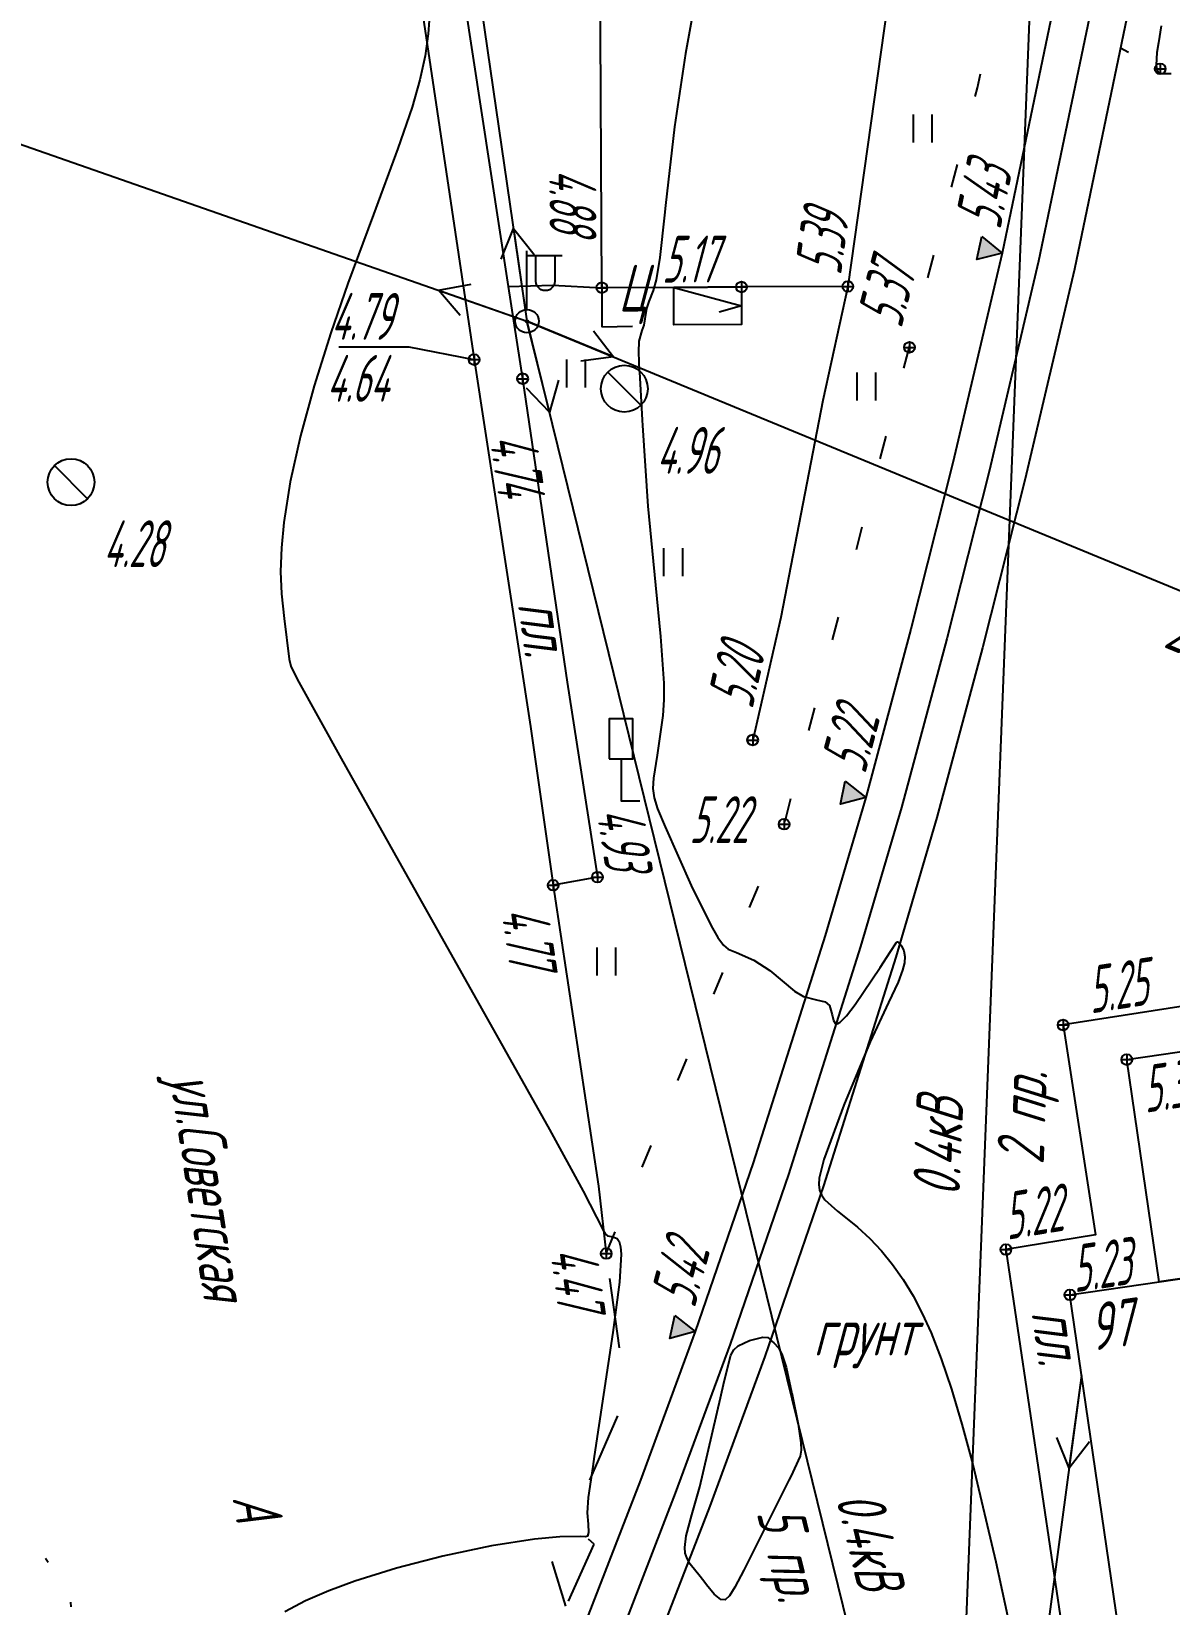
# Model space of a CAD drawing. Extents: x 1233805 to 1234355, y 654698 to 655114.
# Drawn here: x 1234029.87 to 1234054.18, y 655022.67 to 655056.28 of the extents above; entities that cross this region are included whole.
import ezdxf

# ---------------------------------------------------------------- set-up
doc = ezdxf.new("R2010")
doc.units = 0
for name, pattern in [('ИИDash_05_15', [2, 0.5, -1.5]), ('ИИDash_15_15', [3, 1.5, -1.5]), ('ИИDash_20_10', [3, 2, -1]), ('ИИDot', [1, 0, -1])]:
    doc.linetypes.add(name, pattern=pattern)
for name, color, linetype, lineweight in [('ИИ_ГОРИЗОНТАЛИ_ОСН', 32, 'Continuous', 25), ('ИИ_ДОРОГИ_АД', 7, 'Continuous', 25), ('ИИ_ДОРОГИ_ЖД', 7, 'Continuous', 25), ('ИИ_ЛЭП_НН', 250, 'Continuous', 25), ('ИИ_ОГРАДЫ', 7, 'Continuous', 25), ('ИИ_ОТМЕТКИ', 7, 'Continuous', 25), ('ИИ_СТРОЕНИЕ', 7, 'Continuous', 25), ('ИИ_ТРУБОПРОВОДЫ', 7, 'Continuous', 25), ('ИИ_УГОДЬЯ', 7, 'Continuous', 25)]:
    doc.layers.add(name, color=color, linetype=linetype, lineweight=lineweight)
doc.styles.add('VNIPISIMPLEXCUR', font='simplex.shx', dxfattribs={"width": 0.8, "oblique": 15})
doc.styles.add('ГОСТ 2.304 КУРСИВ', font='cs_gost2304.shx', dxfattribs={"oblique": 15})
doc.linetypes.add('ИИ05155', pattern='A,0,[41,3dservice.shx,S=3,R=0,X=0,Y=0],-12', length=12)
doc.linetypes.add('ИИ054742_3', pattern='A,2,-0.5,[4,3dservice.shx,S=1,R=0,X=0,Y=0],-0.5,2', length=5)

# ---------------------------------------------------------------- blocks, each defined once
blk = doc.blocks.new('ИИ05401')
at = {"color": 0, "linetype": 'Continuous', "lineweight": 25}
for points in [[(-0.4, 1.2), (-0.4, 0)], [(0.4, 1.2), (0.4, 0)]]:
    blk.add_lwpolyline(points, dxfattribs=at)
blk = doc.blocks.new('ИИ052063')
at = {"color": 0, "linetype": 'Continuous', "lineweight": 25, "flags": 128}
blk.add_lwpolyline([(-0.5, 1.8), (-0.5, 1.8), (0.5, 1.8), (0.5, 1.8), (0.5, 3.5), (0.5, 3.5), (-0.5, 3.5), (-0.5, 3.5)], close=True, dxfattribs=at)
blk.add_lwpolyline([(0, 1.8), (0, 0), (0.8, 0)], dxfattribs=at)
blk = doc.blocks.new('ИИ051144')
at = {"color": 0, "linetype": 'Continuous', "lineweight": 25, "flags": 128}
for points in [[(2.775, 0.707), (4, 0), (2.775, -0.707)], [(4, 0), (0, 0)]]:
    blk.add_lwpolyline(points, dxfattribs=at)
blk = doc.blocks.new('ИИ051171')
at = {"color": 0, "linetype": 'Continuous', "lineweight": 25, "flags": 128}
blk.add_lwpolyline([(0.707, -0.707), (-0.707, 0.707)], dxfattribs=at)
at = {"color": 0, "linetype": 'Continuous', "lineweight": 25}
blk.add_circle((0, 0), 1, dxfattribs=at)
at = {"color": 0, "linetype": 'Continuous', "style": 'VNIPISIMPLEXCUR', "oblique": 15, "width": 0.8}
for tag, p in [('NUMBER', (1.7, -1)), ('HATCH', (1.7, -4.4)), ('HEIGHT', (1.7, -7.8)), ('TOP1', (1.7, -11.2)), ('TOP2', (1.7, -14.6)), ('TOP3', (1.7, -18)), ('TOP4', (1.7, -21.4)), ('TOP5', (1.7, -24.8)), ('BOTTOM', (1.7, -28.2))]:
    blk.add_attdef(tag, p, '', height=2, dxfattribs=at)
blk = doc.blocks.new('ИИ0511015')
at = {"linetype": 'Continuous', "lineweight": 25}
blk.add_hatch(color=0, dxfattribs=at).paths.add_polyline_path([(-0.05, 0, 1), (0.05, 0, 1)])
at = {"color": 0, "linetype": 'Continuous', "lineweight": 25, "flags": 128}
for points in [[(0, 0.5), (0, 3)], [(0, 2.806), (1.5, 2.806)], [(1.184, 2.806), (1.184, 1.706), (1.174, 1.617), (1.144, 1.532), (1.096, 1.456), (1.033, 1.393), (0.957, 1.345), (0.873, 1.316), (0.784, 1.306), (0.695, 1.316), (0.61, 1.345), (0.534, 1.393), (0.471, 1.456), (0.423, 1.532), (0.394, 1.617), (0.384, 1.706), (0.384, 2.806)]]:
    blk.add_lwpolyline(points, dxfattribs=at)
at = {"color": 0, "linetype": 'Continuous', "lineweight": 25}
for radius in [0.5, 0.05]:
    blk.add_circle((0, 0), radius, dxfattribs=at)
blk = doc.blocks.new('PICKET')
at = {"color": 0, "linetype": 'Continuous', "lineweight": 25}
for p, q in [((-0.23, 0), (0.23, 0)), ((0, 0.23), (0, -0.23))]:
    blk.add_line(p, q, dxfattribs=at)
blk.add_circle((0, 0), 0.23, dxfattribs=at)
at = {"color": 0, "linetype": 'Continuous', "style": 'VNIPISIMPLEXCUR', "oblique": 15, "width": 0.8}
blk.add_attdef('OTMETKA', (1.25, 0.3), '', height=2, dxfattribs=at)
at = {"color": 8, "linetype": 'Continuous', "style": 'VNIPISIMPLEXCUR', "oblique": 15, "width": 0.8, "flags": 1}
blk.add_attdef('NOMER', (1.25, -2.7), '', height=2, dxfattribs=at)
blk = doc.blocks.new('ИИ05025')
at = {"linetype": 'Continuous', "lineweight": 25}
blk.add_hatch(color=0, dxfattribs=at).paths.add_polyline_path([(0.5, 1), (0, 0), (-0.5, 1)])
at = {"color": 0, "linetype": 'Continuous', "lineweight": 25}
blk.add_lwpolyline([(0.5, 1), (0, 0), (-0.5, 1)], close=True, dxfattribs=at)
at = {"color": 0, "linetype": 'Continuous', "style": 'VNIPISIMPLEXCUR', "oblique": 15, "width": 0.8}
blk.add_attdef('HEIGHT', (1.2, 0), '', height=2, dxfattribs=at)

msp = doc.modelspace()

# ---------------------------------------------------------------- linework, layer by layer
at = {"layer": 'ИИ_ГОРИЗОНТАЛИ_ОСН', "flags": 128}
for points, elevation in [([(1234044.185, 655057.737), (1234043.84, 655055.809), (1234043.608, 655054.24), (1234043.412, 655052.56), (1234043.39, 655052.35), (1234043.289, 655051.446), (1234043.212, 655050.973), (1234043.149, 655050.743), (1234043.059, 655050.508), (1234043.003, 655050.361), (1234042.968, 655050.141), (1234042.95, 655050.006), (1234042.91, 655049.887), (1234042.844, 655049.66), (1234042.833, 655049.428), (1234042.852, 655049.025), (1234042.854, 655049.006), (1234042.912, 655047.977), (1234042.918, 655047.861), (1234043.033, 655046.136), (1234043.198, 655044.45), (1234043.306, 655043.355), (1234043.379, 655042.356), (1234043.38, 655042.001), (1234043.358, 655041.665), (1234043.233, 655040.82), (1234043.155, 655040.326), (1234043.142, 655040.101), (1234043.169, 655039.907), (1234043.244, 655039.672), (1234043.403, 655039.286), (1234043.963, 655038.029), (1234044.384, 655037.167), (1234044.529, 655036.918), (1234044.648, 655036.758), (1234044.754, 655036.669), (1234044.892, 655036.613), (1234044.931, 655036.6), (1234045.3, 655036.436), (1234045.643, 655036.214), (1234045.901, 655035.996), (1234046.165, 655035.773), (1234046.357, 655035.658), (1234046.634, 655035.588), (1234046.819, 655035.545), (1234046.914, 655035.467), (1234046.975, 655035.266), (1234047.003, 655035.147), (1234047.036, 655035.091), (1234047.082, 655035.078), (1234047.146, 655035.112), (1234047.278, 655035.246), (1234047.466, 655035.488), (1234047.999, 655036.278), (1234048.214, 655036.62), (1234048.338, 655036.805), (1234048.365, 655036.825), (1234048.391, 655036.823), (1234048.452, 655036.744), (1234048.502, 655036.633), (1234048.522, 655036.514), (1234048.514, 655036.377), (1234048.477, 655036.222), (1234048.378, 655035.968), (1234048.172, 655035.529), (1234047.78, 655034.689), (1234047.22, 655033.342), (1234046.797, 655032.178), (1234046.694, 655031.779), (1234046.684, 655031.642), (1234046.699, 655031.526), (1234046.741, 655031.421), (1234046.813, 655031.319), (1234047.083, 655031.074), (1234047.184, 655030.995), (1234047.51, 655030.733), (1234047.776, 655030.49), (1234048.026, 655030.224), (1234048.261, 655029.935), (1234048.486, 655029.613), (1234048.698, 655029.263), (1234048.897, 655028.885), (1234049.084, 655028.477), (1234049.302, 655027.919), (1234049.521, 655027.272), (1234049.744, 655026.526), (1234049.974, 655025.664), (1234050.468, 655023.584), (1234051.177, 655020.288)], 5), ([(1234038.383, 655056.797), (1234038.346, 655056.225), (1234038.281, 655055.758), (1234038.168, 655055.245), (1234037.999, 655054.661), (1234037.698, 655053.777), (1234037.177, 655052.367), (1234036.631, 655050.891), (1234036.262, 655049.836), (1234035.906, 655048.707), (1234035.616, 655047.64), (1234035.398, 655046.656), (1234035.258, 655045.784), (1234035.208, 655045.247), (1234035.193, 655044.741), (1234035.212, 655044.265), (1234035.269, 655043.734), (1234035.269, 655043.734), (1234035.372, 655042.869), (1234035.373, 655042.864), (1234035.409, 655042.719), (1234035.545, 655042.439), (1234036.483, 655040.744), (1234037.613, 655038.74), (1234040.938, 655032.816), (1234041.654, 655031.503), (1234042.082, 655030.672), (1234042.13, 655030.581), (1234042.177, 655030.544), (1234042.252, 655030.53), (1234042.312, 655030.522), (1234042.379, 655030.49), (1234042.424, 655030.423), (1234042.453, 655030.313), (1234042.465, 655030.159), (1234042.428, 655029.56), (1234042.29, 655028.481), (1234041.891, 655025.832), (1234041.857, 655025.616), (1234041.758, 655024.958), (1234041.738, 655024.627), (1234041.758, 655024.386), (1234041.77, 655024.209), (1234041.745, 655024.134), (1234041.702, 655024.119), (1234041.6, 655024.121), (1234041.156, 655024.12), (1234040.616, 655024.069), (1234039.694, 655023.921), (1234038.659, 655023.701), (1234037.669, 655023.446), (1234036.779, 655023.169), (1234036.219, 655022.961), (1234035.724, 655022.746), (1234035.281, 655022.516)], 4.5), ([(1234053.995, 655056.396), (1234053.941, 655056.034), (1234053.907, 655055.825), (1234053.892, 655055.56), (1234053.906, 655055.468), (1234053.933, 655055.409), (1234053.993, 655055.383), (1234054.21, 655055.377)], 5.5)]:
    msp.add_lwpolyline(points, dxfattribs=dict(at, elevation=elevation))
at = {"layer": 'ИИ_ГОРИЗОНТАЛИ_ОСН', "elevation": 4.5, "flags": 128}
msp.add_lwpolyline([(1234044.123, 655023.306), (1234044.06, 655023.383), (1234043.942, 655023.536), (1234043.874, 655023.651), (1234043.835, 655023.767), (1234043.822, 655023.892), (1234043.855, 655024.141), (1234043.977, 655024.587), (1234044.144, 655025.187), (1234044.585, 655027.088), (1234044.662, 655027.434), (1234044.808, 655027.997), (1234044.871, 655028.115), (1234044.961, 655028.196), (1234045.207, 655028.31), (1234045.489, 655028.38), (1234045.597, 655028.373), (1234045.67, 655028.316), (1234045.692, 655028.293), (1234045.723, 655028.264), (1234045.825, 655028.153), (1234045.9, 655028.018), (1234045.988, 655027.74), (1234046.105, 655027.209), (1234046.106, 655027.203), (1234046.108, 655027.196), (1234046.243, 655026.522), (1234046.305, 655026.125), (1234046.311, 655025.968), (1234046.288, 655025.839), (1234046.087, 655025.403), (1234046.047, 655025.325), (1234045.548, 655024.329), (1234045.086, 655023.407), (1234044.895, 655023.038), (1234044.78, 655022.856), (1234044.689, 655022.774), (1234044.597, 655022.776), (1234044.451, 655022.894), (1234044.287, 655023.091), (1234044.229, 655023.168), (1234044.123, 655023.306)], close=True, dxfattribs=at)
at = {"layer": 'ИИ_ДОРОГИ_АД', "flags": 128}
for points in [[(1234034.77, 655079.923), (1234035.365, 655075.728), (1234035.82, 655072.702), (1234036.105, 655070.84), (1234037.015, 655064.297), (1234038.056, 655057.773), (1234039.325, 655049.267), (1234040.529, 655041.426), (1234041.034, 655037.892), (1234041.984, 655031.606), (1234042.147, 655030.168)], [(1234041.007, 655050.857), (1234042.054, 655050.804)], [(1234063.337, 655036.782), (1234057.442, 655035.915), (1234051.903, 655035.052), (1234052.592, 655030.566), (1234050.683, 655030.254), (1234054.169, 655006.725), (1234055.266, 655007.224)]]:
    msp.add_lwpolyline(points, dxfattribs=at)
at = {"layer": 'ИИ_ДОРОГИ_АД', "linetype": 'ИИDash_15_15', "flags": 128}
for points in [[(1234042.054, 655050.804), (1234042.05, 655049.965), (1234043.592, 655050.008)], [(1234041.959, 655038.211), (1234041.013, 655038.037)], [(1234041.34, 655022.741), (1234041.891, 655023.957), (1234041.398, 655024.416), (1234042.575, 655027.12), (1234042.147, 655030.168)]]:
    msp.add_lwpolyline(points, dxfattribs=at)
at = {"layer": 'ИИ_ДОРОГИ_АД', "linetype": 'ИИDot', "flags": 128}
msp.add_lwpolyline([(1234019.091, 655038.971), (1234021.347, 655038.863), (1234021.239, 655033.78), (1234027.39, 655027.732), (1234030.679, 655022.921), (1234031.773, 655013.493), (1234030.06, 655012.325), (1234028.65, 655011.926)], dxfattribs=at)
at = {"layer": 'ИИ_ДОРОГИ_ЖД', "linetype": 'ИИ05155', "flags": 128}
msp.add_lwpolyline([(1234056.942, 655090.19), (1234056.854, 655089.205), (1234056.406, 655084.105), (1234055.956, 655079.572), (1234055.646, 655076.911), (1234055.304, 655074.333), (1234054.619, 655069.165), (1234053.863, 655064.2), (1234053.353, 655061.306), (1234052.529, 655056.897), (1234051.379, 655051.371), (1234050.325, 655046.877), (1234049.422, 655043.305), (1234048.454, 655039.697), (1234047.58, 655036.731), (1234046.039, 655031.861), (1234044.796, 655028.233), (1234043.622, 655025.049), (1234042.179, 655021.319), (1234039.198, 655014.351), (1234037.586, 655010.854), (1234035.853, 655007.29), (1234032.571, 655001.061), (1234029.694, 654995.996), (1234027.122, 654991.839), (1234025.105, 654988.674), (1234022.618, 654984.96), (1234017.595, 654977.758), (1234013.646, 654972.177), (1234008.65, 654965.136), (1234002.28, 654956.181), (1233998.731, 654951.199), (1233994.13, 654944.785), (1233986.376, 654933.838), (1233981.412, 654926.555), (1233978.949, 654922.759), (1233977.301, 654920.189), (1233975.515, 654917.285), (1233974.523, 654915.607), (1233972.599, 654912.296), (1233970.752, 654908.871), (1233969.264, 654906.111), (1233967.73, 654903.067), (1233965.856, 654899.173), (1233963.956, 654895.031), (1233962.058, 654890.564), (1233960.863, 654887.626), (1233960.088, 654885.632), (1233958.345, 654881.005), (1233956.808, 654876.534), (1233955.05, 654871.038), (1233952.603, 654862.181), (1233951.265, 654856.525), (1233950.235, 654851.466), (1233949.674, 654848.496), (1233949.074, 654844.738), (1233947.854, 654835.927), (1233947.007, 654828.506), (1233946.739, 654826.086), (1233946.179, 654820.687), (1233945.641, 654815.488), (1233945.346, 654812.686), (1233945.028, 654809.268), (1233944.413, 654802.921), (1233943.534, 654793.639), (1233940.158, 654750.714), (1233939.536, 654741.634), (1233937.407, 654709.458), (1233936.859, 654700.443)], dxfattribs=at)
at = {"layer": 'ИИ_ДОРОГИ_ЖД'}
for points in [[(1234054.516, 655074.437), (1234053.832, 655069.277), (1234053.079, 655064.329), (1234052.571, 655061.448), (1234051.749, 655057.051), (1234050.602, 655051.543), (1234049.552, 655047.065), (1234048.652, 655043.505), (1234047.689, 655039.912), (1234046.819, 655036.964), (1234045.284, 655032.11), (1234044.047, 655028.5), (1234042.878, 655025.33), (1234041.443, 655021.619), (1234038.471, 655014.674), (1234036.868, 655011.194), (1234035.143, 655007.649), (1234031.874, 655001.443), (1234029.01, 654996.402)], [(1234054.638, 655064.073), (1234054.125, 655061.166), (1234053.299, 655056.745), (1234052.145, 655051.201), (1234051.087, 655046.691), (1234050.181, 655043.107), (1234049.21, 655039.484), (1234048.33, 655036.502), (1234046.785, 655031.616), (1234045.536, 655027.97), (1234044.356, 655024.771), (1234042.907, 655021.023), (1234039.915, 655014.032), (1234038.296, 655010.518), (1234036.553, 655006.935), (1234033.26, 655000.684), (1234030.37, 654995.596)], [(1234040.983, 655023.593), (1234041.277, 655022.634)]]:
    msp.add_lwpolyline(points, dxfattribs=at)
at = {"layer": 'ИИ_ЛЭП_НН', "elevation": -11.67, "flags": 128}
for points in [[(1234035.202, 655086.213), (1234040.454, 655050.088)], [(1234049.488, 655013.35), (1234051.827, 655072.756)], [(1234017.695, 655058.052), (1234040.454, 655050.088), (1234072.05, 655037.05)], [(1234040.454, 655050.088), (1234049.488, 655013.35)], [(1234050.337, 655012.908), (1234052.301, 655027.566)]]:
    msp.add_lwpolyline(points, dxfattribs=at)
at = {"layer": 'ИИ_ОГРАДЫ', "linetype": 'ИИ054742_3', "flags": 128}
for points in [[(1234038.543, 655060.675), (1234040.05, 655050.829), (1234041.007, 655050.857)], [(1234040.05, 655050.829), (1234040.361, 655048.86), (1234041.315, 655042.379), (1234041.959, 655038.211)], [(1234047.306, 655050.83), (1234046.773, 655048.395), (1234045.873, 655043.756), (1234045.274, 655041.14)]]:
    msp.add_lwpolyline(points, dxfattribs=at)
at = {"layer": 'ИИ_ОТМЕТКИ', "elevation": 4.638}
msp.add_lwpolyline([(1234039.325, 655049.265), (1234037.94, 655049.535), (1234036.435, 655049.535)], dxfattribs=at)
at = {"layer": 'ИИ_СТРОЕНИЕ'}
for points in [[(1234042.054, 655050.804), (1234041.999, 655061.721), (1234041.99, 655063.479), (1234041.953, 655070.817), (1234050.128, 655070.859), (1234047.306, 655050.83), (1234045.034, 655050.819), (1234043.588, 655050.811)], [(1234045.034, 655050.819), (1234045.038, 655050.016), (1234043.592, 655050.008), (1234043.588, 655050.811)], [(1234052.05, 655029.286), (1234053.956, 655029.563), (1234062.705, 655030.839), (1234062.013, 655035.587), (1234063.48, 655035.801), (1234065.381, 655036.078), (1234065.567, 655036.105), (1234066.259, 655031.356), (1234072.742, 655032.301), (1234072.95, 655030.875), (1234075.353, 655014.388), (1234054.661, 655011.372)], [(1234062.013, 655035.587), (1234062.705, 655030.839), (1234053.956, 655029.563), (1234053.264, 655034.312)]]:
    msp.add_lwpolyline(points, close=True, dxfattribs=at)
at = {"layer": 'ИИ_СТРОЕНИЕ', "linetype": 'ИИDash_20_10', "flags": 128}
msp.add_lwpolyline([(1234043.588, 655050.811), (1234045.036, 655050.417), (1234043.592, 655050.008)], dxfattribs=at)
at = {"layer": 'ИИ_УГОДЬЯ', "linetype": 'ИИDash_05_15', "flags": 128}
for points in [[(1234042.147, 655030.168), (1234045.946, 655039.34), (1234050.079, 655055.077), (1234051.334, 655061.375)], [(1234068.09, 655047.095), (1234067.946, 655048.309), (1234065.422, 655053.834), (1234061.814, 655053.648), (1234057.808, 655053.489), (1234053.127, 655055.921)]]:
    msp.add_lwpolyline(points, dxfattribs=at)

# ---------------------------------------------------------------- block references
at = {"layer": 'ИИ_ДОРОГИ_АД', "xscale": 0.5, "yscale": 0.5, "zscale": 0.5}
msp.add_blockref('ИИ052063', (1234042.462, 655039.841), dxfattribs=at)
at = {"layer": 'ИИ_ДОРОГИ_ЖД'}
ref = msp.add_blockref('ИИ05025', (1234050.602, 655051.543, 5.434), dxfattribs=dict(at, xscale=0.4999999999999993, yscale=0.4999999999999993, zscale=0.4999999999999993, rotation=77.37571176456993))
ref.add_attrib('OTMETKA', '5.43', (1234050.561, 655052.028, 5.434), dxfattribs={"layer": '0', "linetype": 'Continuous', "height": 1, "rotation": 78.2438, "style": 'ГОСТ 2.304 КУРСИВ', "oblique": 15, "width": 0.65})
ref = msp.add_blockref('ИИ05025', (1234047.689, 655039.912), dxfattribs=dict(at, xscale=0.4999999999999996, yscale=0.4999999999999996, zscale=0.4999999999999996, rotation=78.2923407661467))
ref.add_attrib('OTMETKA', '5.22', (1234047.675, 655040.398), dxfattribs={"layer": '0', "linetype": 'Continuous', "height": 1, "rotation": 74.9866, "style": 'ГОСТ 2.304 КУРСИВ', "oblique": 15, "width": 0.65})
ref = msp.add_blockref('ИИ05025', (1234044.047, 655028.5, 4.521), dxfattribs=dict(at, xscale=0.4999999999999996, yscale=0.4999999999999996, zscale=0.4999999999999996, rotation=78.2923407661467))
ref.add_attrib('OTMETKA', '5.42', (1234044.034, 655028.986, 4.521), dxfattribs={"layer": '0', "linetype": 'Continuous', "height": 1, "rotation": 74.9866, "style": 'ГОСТ 2.304 КУРСИВ', "oblique": 15, "width": 0.65})
at = {"layer": 'ИИ_ЛЭП_НН'}
for p, xscale, yscale, zscale, rotation in [((1234040.454, 655050.088, -11.67), 0.4999999999999997, 0.4999999999999997, 0.4999999999999997, 98.27267688579919), ((1234040.454, 655050.088, -11.67), 0.4999999999999995, 0.4999999999999995, 0.4999999999999995, 160.7138062691609), ((1234040.454, 655050.088, -11.67), 0.4999999999999996, 0.4999999999999996, 0.4999999999999996, 337.5759748640242), ((1234040.454, 655050.088, -11.67), 0.4999999999999997, 0.4999999999999997, 0.4999999999999997, 283.8152912428024), ((1234052.301, 655027.566, -11.67), 0.4999999999999992, 0.4999999999999992, 0.4999999999999992, 262.368499756287)]:
    msp.add_blockref('ИИ051144', p, dxfattribs=dict(at, xscale=xscale, yscale=yscale, zscale=zscale, rotation=rotation))
at = {"layer": 'ИИ_ЛЭП_НН', "xscale": 0.5, "yscale": 0.5, "zscale": 0.5}
msp.add_blockref('ИИ0511015', (1234040.454, 655050.088, -11.67), dxfattribs=at)
at = {"layer": 'ИИ_ОТМЕТКИ'}
ref = msp.add_blockref('PICKET', (1234053.978, 655055.479, 5.502), dxfattribs=dict(at, xscale=0.5, yscale=0.5, zscale=0.5))
ref.add_attrib('OTMETKA', '5.50', (1234054.603, 655055.629, 5.502), dxfattribs={"layer": '0', "color": 0, "linetype": 'Continuous', "height": 1, "style": 'ГОСТ 2.304 КУРСИВ', "oblique": 15, "width": 0.65})
ref = msp.add_blockref('PICKET', (1234042.054, 655050.804, 4.884), dxfattribs=dict(at, xscale=0.5, yscale=0.5, zscale=0.5))
ref.add_attrib('OTMETKA', '4.88', (1234040.929, 655053.332, 4.884), dxfattribs={"layer": '0', "color": 0, "linetype": 'Continuous', "height": 1, "rotation": 270.2888, "style": 'ГОСТ 2.304 КУРСИВ', "oblique": 15, "width": 0.65})
ref = msp.add_blockref('PICKET', (1234047.306, 655050.83, 5.392), dxfattribs=dict(at, xscale=0.5, yscale=0.5, zscale=0.5))
ref.add_attrib('OTMETKA', '5.39', (1234047.158, 655051.058, 5.392), dxfattribs={"layer": '0', "color": 0, "linetype": 'Continuous', "height": 1, "rotation": 81.9807, "style": 'ГОСТ 2.304 КУРСИВ', "oblique": 15, "width": 0.65})
ref = msp.add_blockref('PICKET', (1234045.034, 655050.819, 5.172), dxfattribs=dict(at, xscale=0.5, yscale=0.5, zscale=0.5))
ref.add_attrib('OTMETKA', '5.17', (1234043.342, 655050.912, 5.172), dxfattribs={"layer": '0', "color": 0, "linetype": 'Continuous', "height": 1, "rotation": 0.2888, "style": 'ГОСТ 2.304 КУРСИВ', "oblique": 15, "width": 0.65})
ref = msp.add_blockref('PICKET', (1234048.622, 655049.529, 5.368), dxfattribs=dict(at, xscale=0.5, yscale=0.5, zscale=0.5))
ref.add_attrib('OTMETKA', '5.37', (1234048.448, 655049.918, 5.368), dxfattribs={"layer": '0', "color": 0, "linetype": 'Continuous', "height": 1, "rotation": 75.2864, "style": 'ГОСТ 2.304 КУРСИВ', "oblique": 15, "width": 0.65})
ref = msp.add_blockref('PICKET', (1234039.325, 655049.267, 4.638), dxfattribs=dict(at, xscale=0.5, yscale=0.5, zscale=0.5))
ref.add_attrib('OTMETKA', '4.64', (1234036.169, 655048.367, 4.638), dxfattribs={"layer": '0', "color": 0, "linetype": 'Continuous', "height": 1, "style": 'ГОСТ 2.304 КУРСИВ', "oblique": 15, "width": 0.65})
ref = msp.add_blockref('PICKET', (1234040.361, 655048.86, 4.738), dxfattribs=dict(at, xscale=0.5, yscale=0.5, zscale=0.5))
ref.add_attrib('OTMETKA', '4.74', (1234039.652, 655047.599, 4.738), dxfattribs={"layer": '0', "color": 0, "linetype": 'Continuous', "height": 1, "rotation": 278.3721, "style": 'ГОСТ 2.304 КУРСИВ', "oblique": 15, "width": 0.65})
ref = msp.add_blockref('PICKET', (1234045.274, 655041.14, 5.204), dxfattribs=dict(at, xscale=0.5, yscale=0.5, zscale=0.5))
ref.add_attrib('OTMETKA', '5.20', (1234045.267, 655041.783, 5.204), dxfattribs={"layer": '0', "color": 0, "linetype": 'Continuous', "height": 1, "rotation": 77.1083, "style": 'ГОСТ 2.304 КУРСИВ', "oblique": 15, "width": 0.65})
ref = msp.add_blockref('PICKET', (1234045.946, 655039.34, 5.215), dxfattribs=dict(at, xscale=0.5, yscale=0.5, zscale=0.5))
ref.add_attrib('OTMETKA', '5.22', (1234043.925, 655038.94, 5.215), dxfattribs={"layer": '0', "color": 0, "linetype": 'Continuous', "height": 1, "style": 'ГОСТ 2.304 КУРСИВ', "oblique": 15, "width": 0.65})
ref = msp.add_blockref('PICKET', (1234041.959, 655038.211, 4.93), dxfattribs=dict(at, xscale=0.5, yscale=0.5, zscale=0.5))
ref.add_attrib('OTMETKA', '4.93', (1234041.936, 655039.616, 4.93), dxfattribs={"layer": '0', "color": 0, "linetype": 'Continuous', "height": 1, "rotation": 278.7747, "style": 'ГОСТ 2.304 КУРСИВ', "oblique": 15, "width": 0.65})
ref = msp.add_blockref('PICKET', (1234041.013, 655038.037, 4.767), dxfattribs=dict(at, xscale=0.5, yscale=0.5, zscale=0.5))
ref.add_attrib('OTMETKA', '4.77', (1234039.899, 655037.496, 4.767), dxfattribs={"layer": '0', "color": 0, "linetype": 'Continuous', "height": 1, "rotation": 278.594, "style": 'ГОСТ 2.304 КУРСИВ', "oblique": 15, "width": 0.65})
ref = msp.add_blockref('PICKET', (1234051.903, 655035.052, 5.253), dxfattribs=dict(at, xscale=0.5, yscale=0.5, zscale=0.5))
ref.add_attrib('OTMETKA', '5.25', (1234052.497, 655035.296, 5.253), dxfattribs={"layer": '0', "color": 0, "linetype": 'Continuous', "height": 1, "rotation": 8.847, "style": 'ГОСТ 2.304 КУРСИВ', "oblique": 15, "width": 0.65})
ref = msp.add_blockref('PICKET', (1234053.264, 655034.312, 5.325), dxfattribs=dict(at, xscale=0.5, yscale=0.5, zscale=0.5))
ref.add_attrib('OTMETKA', '5.33', (1234053.664, 655033.176, 5.325), dxfattribs={"layer": '0', "color": 0, "linetype": 'Continuous', "height": 1, "rotation": 8.2927, "style": 'ГОСТ 2.304 КУРСИВ', "oblique": 15, "width": 0.65})
ref = msp.add_blockref('PICKET', (1234050.683, 655030.254, 5.22), dxfattribs=dict(at, xscale=0.5, yscale=0.5, zscale=0.5))
ref.add_attrib('OTMETKA', '5.22', (1234050.713, 655030.462, 5.22), dxfattribs={"layer": '0', "color": 0, "linetype": 'Continuous', "height": 1, "rotation": 9.2985, "style": 'ГОСТ 2.304 КУРСИВ', "oblique": 15, "width": 0.65})
ref = msp.add_blockref('PICKET', (1234052.05, 655029.286, 5.228), dxfattribs=dict(at, xscale=0.5, yscale=0.5, zscale=0.5))
ref.add_attrib('OTMETKA', '5.23', (1234052.151, 655029.339, 5.228), dxfattribs={"layer": '0', "color": 0, "linetype": 'Continuous', "height": 1, "rotation": 8.2927, "style": 'ГОСТ 2.304 КУРСИВ', "oblique": 15, "width": 0.65})
ref = msp.add_blockref('PICKET', (1234042.147, 655030.168, 4.472), dxfattribs=dict(at, xscale=0.5, yscale=0.5, zscale=0.5))
ref.add_attrib('OTMETKA', '4.47', (1234040.941, 655030.23, 4.472), dxfattribs={"layer": '0', "color": 0, "linetype": 'Continuous', "height": 1, "rotation": 277.9946, "style": 'ГОСТ 2.304 КУРСИВ', "oblique": 15, "width": 0.65})
at = {"layer": 'ИИ_ТРУБОПРОВОДЫ'}
ref = msp.add_blockref('ИИ051171', (1234042.533, 655048.645, 4.96), dxfattribs=dict(at, xscale=0.5, yscale=0.5, zscale=0.5))
ref.add_attrib('HATCH', '4.96', (1234043.215, 655046.829, 4.96), dxfattribs={"layer": '0', "color": 0, "linetype": 'Continuous', "height": 1, "rotation": 360, "style": 'ГОСТ 2.304 КУРСИВ', "oblique": 15, "width": 0.65})
ref = msp.add_blockref('ИИ051171', (1234030.716, 655046.648, 4.28), dxfattribs=dict(at, xscale=0.5, yscale=0.5, zscale=0.5))
ref.add_attrib('HATCH', '4.28', (1234031.398, 655044.833, 4.28), dxfattribs={"layer": '0', "color": 0, "linetype": 'Continuous', "height": 1, "rotation": 360, "style": 'ГОСТ 2.304 КУРСИВ', "oblique": 15, "width": 0.65})
at = {"layer": 'ИИ_УГОДЬЯ', "xscale": 0.5, "yscale": 0.5, "zscale": 0.5}
for p in [(1234048.902, 655053.903), (1234041.496, 655048.671), (1234047.699, 655048.391), (1234043.573, 655044.639), (1234042.143, 655036.108)]:
    msp.add_blockref('ИИ05401', p, dxfattribs=at)

# ---------------------------------------------------------------- texts
at = {"layer": 'ИИ_ДОРОГИ_АД', "style": 'ГОСТ 2.304 КУРСИВ', "oblique": 15, "width": 0.8}
for s, rotation, p in [('Ц', 0.2888, (1234042.408, 655050.293)), ('пл.', 277.9147, (1234040.255, 655044.047)), ('ул.Советская', 278.731, (1234032.817, 655033.942)), ('пл.', 277.9147, (1234051.223, 655028.91)), ('А', 279.063, (1234034.162, 655024.954))]:
    msp.add_text(s, height=1, rotation=rotation, dxfattribs=at).set_placement(p)
at = {"layer": 'ИИ_ЛЭП_НН', "style": 'ГОСТ 2.304 КУРСИВ', "oblique": 15, "width": 0.8}
for s, rotation, p in [('2 пр.', 337.576, (1234054.021, 655043.139)), ('2 пр.', 87.7457, (1234051.488, 655032.064)), ('0.4кВ', 87.7457, (1234049.692, 655031.373)), ('0.4кВ', 283.8153, (1234047.045, 655024.95)), ('5 пр.', 283.8153, (1234045.355, 655024.631))]:
    msp.add_text(s, height=1, rotation=rotation, dxfattribs=at).set_placement(p)
at = {"layer": 'ИИ_ОТМЕТКИ', "style": 'ГОСТ 2.304 КУРСИВ', "oblique": 15, "width": 0.65}
msp.add_text('4.79', height=1, dxfattribs=at).set_placement((1234036.26, 655049.691, 0.191))
at = {"layer": 'ИИ_СТРОЕНИЕ', "style": 'ГОСТ 2.304 КУРСИВ', "oblique": 15, "width": 0.8}
msp.add_text('97', height=1, rotation=8.2927, dxfattribs=at).set_placement((1234052.523, 655028.087))
at = {"layer": 'ИИ_УГОДЬЯ', "style": 'ГОСТ 2.304 КУРСИВ', "oblique": 15, "width": 0.8}
msp.add_text('грунт', height=1, dxfattribs=at).set_placement((1234046.577, 655027.992))

doc.saveas('drawing.dxf')
